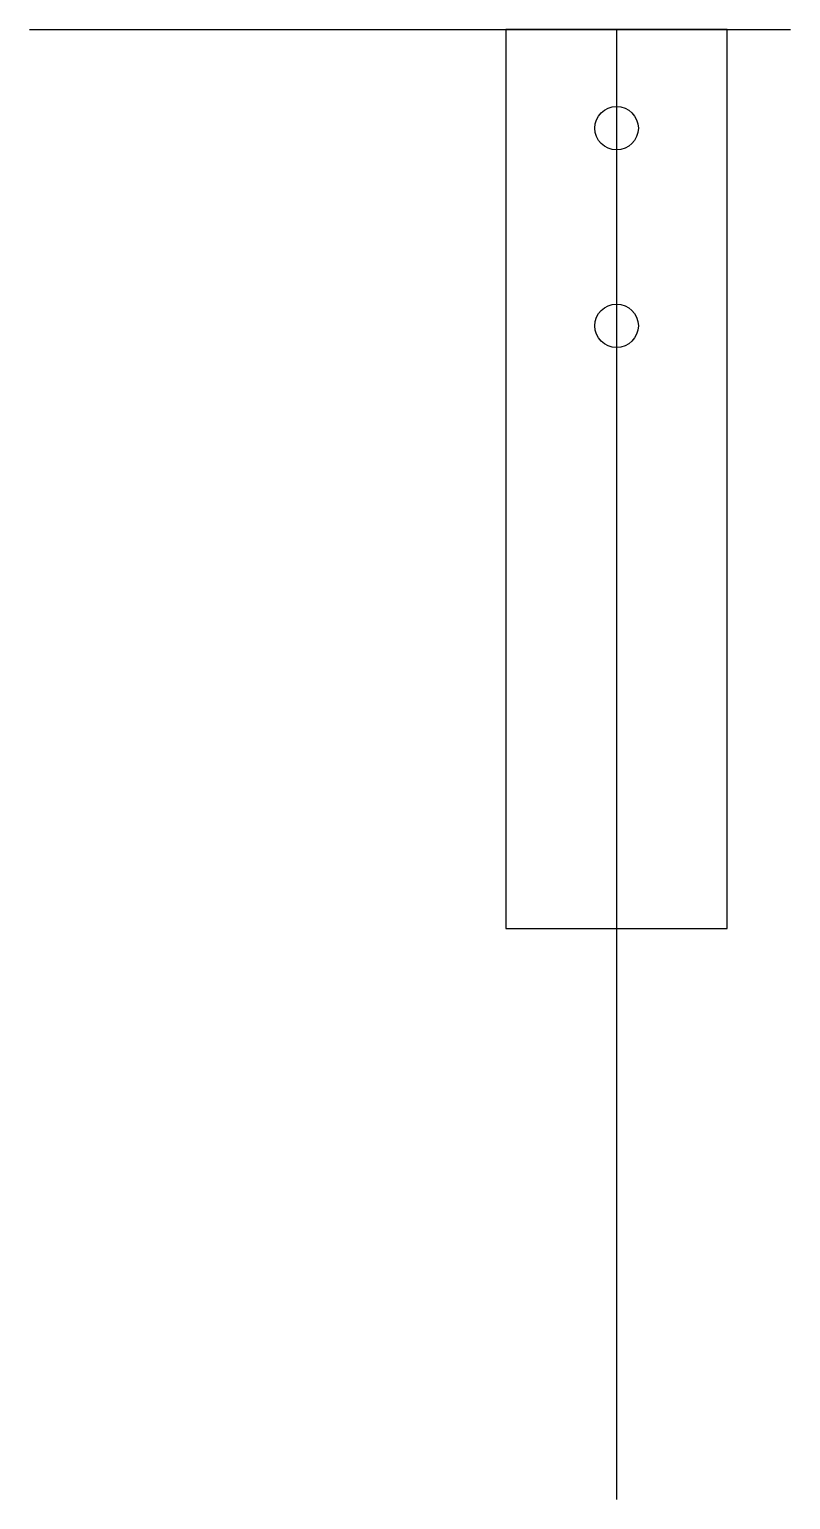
# Model space of a CAD drawing. Header units: millimetres. Extents: x -26 to 12.5, y -77.9 to -3.5.
import ezdxf

# ---------------------------------------------------------------- set-up
doc = ezdxf.new("R2010")
doc.units = ezdxf.units.MM
doc.layers.get('0').update_dxf_attribs({"linetype": 'CONTINUOUS'})

msp = doc.modelspace()

# ---------------------------------------------------------------- linework, layer by layer
for p, q in [((-26, -3.5), (12.501, -3.5)), ((-26, -3.5), (12.501, -3.5)), ((3.701, -3.5), (3.701, -49)), ((3.701, -49), (3.701, -77.913))]:
    msp.add_line(p, q)
msp.add_lwpolyline([(9.301, -3.5), (-1.899, -3.5), (-1.899, -49), (9.301, -49)], close=True)
for centre in [(3.701, -8.5), (3.701, -18.5)]:
    msp.add_circle(centre, 1.1)

doc.saveas('drawing.dxf')
